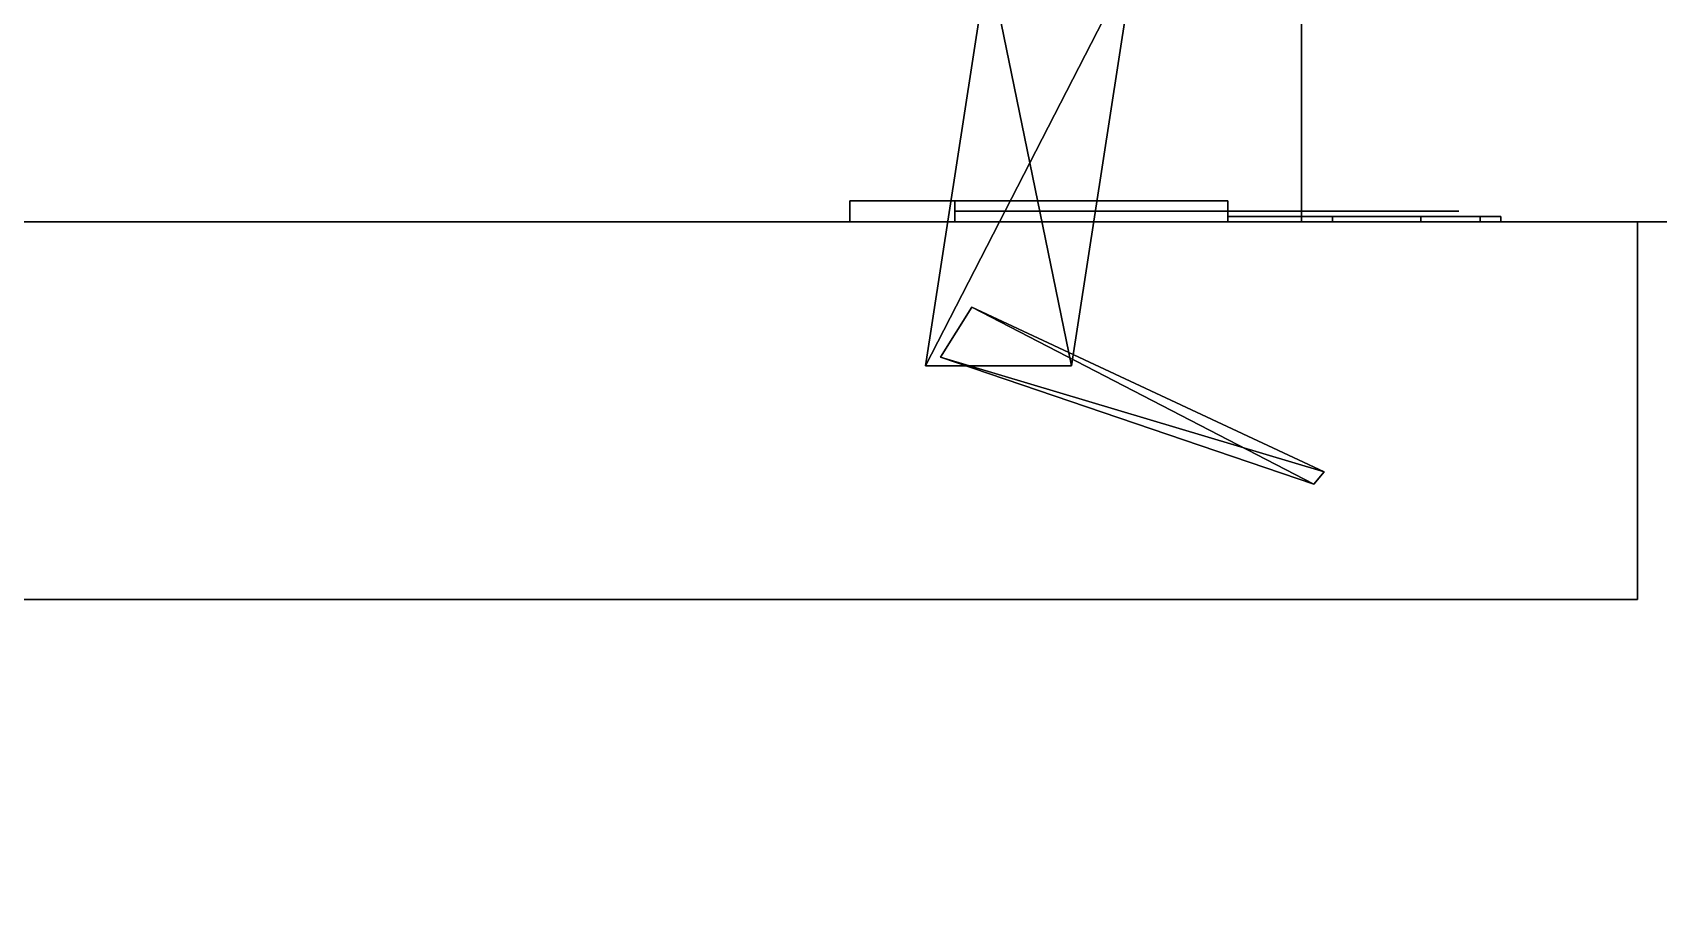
# Model space of a CAD drawing. Extents: x -150 to 1851, y -150 to 1950.
# Drawn here: x 1600.6 to 1678, y 939.7 to 981 of the extents above; entities that cross this region are included whole.
import ezdxf

# ---------------------------------------------------------------- set-up
doc = ezdxf.new("R2010")
doc.units = 0
for name, color, linetype in [('LAYER0', 7, 'CONTINUOUS'), ('LAYER44', 7, 'CONTINUOUS'), ('LAYER45', 7, 'CONTINUOUS'), ('LAYER47', 253, 'CONTINUOUS'), ('LAYER49', 28, 'CONTINUOUS'), ('LAYER50', 253, 'CONTINUOUS'), ('LAYER51', 28, 'CONTINUOUS'), ('LAYER52', 253, 'CONTINUOUS'), ('LAYER53', 28, 'CONTINUOUS'), ('LAYER54', 253, 'CONTINUOUS'), ('LAYER55', 28, 'CONTINUOUS'), ('LAYER56', 253, 'CONTINUOUS'), ('LAYER57', 28, 'CONTINUOUS'), ('LAYER58', 253, 'CONTINUOUS'), ('LAYER59', 253, 'CONTINUOUS')]:
    doc.layers.add(name, color=color, linetype=linetype)

msp = doc.modelspace()

# ---------------------------------------------------------------- linework, layer by layer
at = {"layer": 'LAYER0', "invisible_edges": 1}
for points in [[(1851, 1762, -5), (-150, -150, -5), (-150, 1762, -5), (1851, 1762, -5)], [(-150, -150, -5), (1851, 1762, -5), (1851, -150, -5), (-150, -150, -5)], [(1851, -150), (-150, 1762), (-150, -150), (1851, -150)], [(-150, 1762), (1851, -150), (1851, 1762), (-150, 1762)]]:
    msp.add_3dface(points, dxfattribs=at)
at = {"layer": 'LAYER44', "invisible_edges": 1}
for points in [[(1661, 1612, 151), (1377, 972, 151), (1377, 1612, 151), (1661, 1612, 151)], [(1377, 972, 151), (1661, 1612, 151), (1661, 972, 151), (1377, 972, 151)], [(1661, 972, 169), (1377, 1612, 169), (1377, 972, 169), (1661, 972, 169)], [(1377, 1612, 169), (1661, 972, 169), (1661, 1612, 169), (1377, 1612, 169)], [(1661, 1612, 151), (1661, 972, 169), (1661, 972, 151), (1661, 1612, 151)], [(1661, 972, 169), (1661, 1612, 151), (1661, 1612, 169), (1661, 972, 169)], [(1661, 972, 169), (1377, 972, 151), (1661, 972, 151), (1661, 972, 169)], [(1377, 972, 151), (1661, 972, 169), (1377, 972, 169), (1377, 972, 151)]]:
    msp.add_3dface(points, dxfattribs=at)
at = {"layer": 'LAYER45', "invisible_edges": 1}
for points in [[(1377, 1612, 2359), (1661, 972, 2359), (1661, 1612, 2359), (1377, 1612, 2359)], [(1661, 972, 2359), (1377, 1612, 2359), (1377, 972, 2359), (1661, 972, 2359)], [(1377, 972, 2341), (1661, 1612, 2341), (1661, 972, 2341), (1377, 972, 2341)], [(1661, 1612, 2341), (1377, 972, 2341), (1377, 1612, 2341), (1661, 1612, 2341)], [(1661, 1612, 2341), (1661, 972, 2359), (1661, 972, 2341), (1661, 1612, 2341)], [(1661, 972, 2359), (1661, 1612, 2341), (1661, 1612, 2359), (1661, 972, 2359)], [(1377, 972, 2341), (1661, 972, 2359), (1377, 972, 2359), (1377, 972, 2341)], [(1661, 972, 2359), (1377, 972, 2341), (1661, 972, 2341), (1661, 972, 2359)]]:
    msp.add_3dface(points, dxfattribs=at)
at = {"layer": 'LAYER47', "invisible_edges": 1}
for points in [[(1661, 1612, 150), (1661, 972, 2360), (1661, 1612, 2360), (1661, 1612, 150)], [(1661, 972, 2360), (1661, 1612, 150), (1661, 972, 150), (1661, 972, 2360)], [(1661, 1612, 150), (1679, 972, 150), (1661, 972, 150), (1661, 1612, 150)], [(1679, 972, 150), (1661, 1612, 150), (1679, 1612, 150), (1679, 972, 150)], [(1679, 1612, 2360), (1661, 972, 2360), (1679, 972, 2360), (1679, 1612, 2360)], [(1661, 972, 2360), (1679, 1612, 2360), (1661, 1612, 2360), (1661, 972, 2360)], [(1679, 972, 150), (1661, 972, 2360), (1661, 972, 150), (1679, 972, 150)], [(1661, 972, 2360), (1679, 972, 150), (1679, 972, 2360), (1661, 972, 2360)]]:
    msp.add_3dface(points, dxfattribs=at)
at = {"layer": 'LAYER49'}
for points in [[(1639.5, 973, 274), (1639.5, 972, 274), (1639.5, 973, 274)], [(1639.5, 973, 232), (1657.5, 973, 232), (1657.5, 973, 232), (1639.5, 973, 232)], [(1639.5, 973, 274), (1657.5, 973, 274), (1657.5, 973, 274), (1639.5, 973, 274)], [(1657.5, 973, 232), (1657.5, 972, 232), (1639.5, 972, 232), (1639.5, 973, 232)], [(1639.5, 972, 232), (1639.5, 972, 274), (1639.5, 973, 274), (1639.5, 973, 232)], [(1657.5, 973, 274), (1657.5, 972, 274), (1639.5, 972, 274), (1639.5, 973, 274)], [(1644.5, 973, 244), (1644.5, 972, 244), (1644.5, 972, 262), (1644.5, 973, 262)], [(1644.5, 973, 244), (1644.5, 972, 244), (1657.5, 972, 244), (1657.5, 973, 244)], [(1644.5, 973, 262), (1644.5, 972, 262), (1657.5, 972, 262), (1657.5, 973, 262)], [(1657.5, 973, 244), (1657.5, 972, 244), (1657.5, 972, 232), (1657.5, 973, 232)], [(1657.5, 973, 262), (1657.5, 972, 262), (1657.5, 972, 274), (1657.5, 973, 274)], [(1639.5, 972, 232), (1657.5, 972, 232), (1657.5, 972, 274), (1639.5, 972, 274)], [(1644.5, 972, 244), (1644.5, 972, 262), (1644.5, 972, 244)], [(1657.5, 972, 244), (1657.5, 972, 232), (1657.5, 972, 244)], [(1657.5, 972, 262), (1657.5, 972, 274), (1657.5, 972, 262)]]:
    msp.add_3dface(points, dxfattribs=at)
for points, invisible_edges in [([(1639.5, 973, 274), (1639.5, 973, 232), (1644.5, 973, 244), (1644.5, 973, 262)], 10), ([(1639.5, 973, 232), (1644.5, 973, 244), (1657.5, 973, 244), (1657.5, 973, 232)], 1), ([(1639.5, 973, 274), (1644.5, 973, 262), (1657.5, 973, 262), (1657.5, 973, 274)], 1), ([(1657.5, 972.5, 262), (1657.5, 972.5, 244), (1644.5, 972.5, 244), (1644.5, 972.5, 262)], 1), ([(1661.709, 972.5, 258.3167), (1661.5, 972.5, 247.5), (1657.5, 972.5, 244), (1657.5, 972.5, 262)], 5), ([(1668.5, 972.5, 258.5), (1668.5, 972.5, 247.5), (1661.5, 972.5, 247.5), (1661.709, 972.5, 258.3167)], 4), ([(1657.5, 972.25, 240), (1662.475, 972.25, 240.9896), (1661.5, 972.25, 247.5), (1657.5, 972.25, 244)], 2), ([(1662.475, 972.25, 265.0104), (1657.5, 972.25, 266), (1657.5, 972.25, 262), (1661.5, 972.25, 258.5)], 8), ([(1662.475, 972.25, 240.9896), (1666.692, 972.25, 243.8076), (1665, 972.25, 247.5), (1661.5, 972.25, 247.5)], 10), ([(1666.692, 972.25, 262.1924), (1662.475, 972.25, 265.0104), (1661.5, 972.25, 258.5), (1665, 972.25, 258.5)], 10), ([(1666.692, 972.25, 243.8076), (1669.51, 972.25, 248.0251), (1668.5, 972.25, 247.5), (1665, 972.25, 247.5)], 10), ([(1669.51, 972.25, 257.9749), (1666.692, 972.25, 262.1924), (1665, 972.25, 258.5), (1668.5, 972.25, 258.5)], 10), ([(1669.51, 972.25, 248.0251), (1670.5, 972.25, 253), (1668.5, 972.25, 253), (1668.5, 972.25, 247.5)], 10), ([(1670.5, 972.25, 253), (1669.51, 972.25, 257.9749), (1668.5, 972.25, 258.5), (1668.5, 972.25, 253)], 10)]:
    msp.add_3dface(points, dxfattribs=dict(at, invisible_edges=invisible_edges))
at = {"layer": 'LAYER50'}
for points in [[(1650.058, 965.1346, 246.2174), (1643.094, 965.1346, 246.2174), (1653.042, 984.5, 246.2174), (1650.058, 965.1346, 246.2174)], [(1653.042, 984.5, 246.2174), (1643.094, 965.1346, 246.2174), (1646.078, 984.5, 246.2174), (1653.042, 984.5, 246.2174)], [(1650.058, 965.1346, 259.7826), (1646.078, 984.5, 259.7826), (1643.094, 965.1346, 259.7826), (1650.058, 965.1346, 259.7826)], [(1643.094, 965.1346, 246.2174), (1643.094, 965.1346, 259.7826), (1646.078, 984.5, 246.2174), (1643.094, 965.1346, 246.2174)], [(1646.078, 984.5, 246.2174), (1643.094, 965.1346, 259.7826), (1646.078, 984.5, 259.7826), (1646.078, 984.5, 246.2174)], [(1653.042, 984.5, 259.7826), (1646.078, 984.5, 259.7826), (1650.058, 965.1346, 259.7826), (1653.042, 984.5, 259.7826)], [(1645.308, 967.9246, 247.3477), (1661.591, 959.5, 247.3477), (1643.818, 965.5444, 247.3477), (1645.308, 967.9246, 247.3477)], [(1645.308, 967.9246, 258.652), (1643.818, 965.5444, 258.652), (1662.082, 960.0774, 258.652), (1645.308, 967.9246, 258.652)], [(1662.082, 960.0774, 247.3477), (1661.591, 959.5, 247.3477), (1645.308, 967.9246, 247.3477), (1662.082, 960.0774, 247.3477)], [(1662.082, 960.0774, 258.652), (1643.818, 965.5444, 258.652), (1661.591, 959.5, 258.652), (1662.082, 960.0774, 258.652)], [(1661.591, 959.5, 247.3477), (1661.591, 959.5, 258.652), (1643.818, 965.5444, 247.3477), (1661.591, 959.5, 247.3477)], [(1643.818, 965.5444, 247.3477), (1661.591, 959.5, 258.652), (1643.818, 965.5444, 258.652), (1643.818, 965.5444, 247.3477)]]:
    msp.add_3dface(points, dxfattribs=at)
at = {"layer": 'LAYER51'}
for points in [[(1639.5, 973, 775), (1639.5, 972, 775), (1639.5, 973, 775)], [(1639.5, 973, 733), (1657.5, 973, 733), (1657.5, 973, 733), (1639.5, 973, 733)], [(1639.5, 973, 775), (1657.5, 973, 775), (1657.5, 973, 775), (1639.5, 973, 775)], [(1657.5, 973, 733), (1657.5, 972, 733), (1639.5, 972, 733), (1639.5, 973, 733)], [(1639.5, 972, 733), (1639.5, 972, 775), (1639.5, 973, 775), (1639.5, 973, 733)], [(1657.5, 973, 775), (1657.5, 972, 775), (1639.5, 972, 775), (1639.5, 973, 775)], [(1644.5, 973, 745), (1644.5, 972, 745), (1644.5, 972, 763), (1644.5, 973, 763)], [(1644.5, 973, 745), (1644.5, 972, 745), (1657.5, 972, 745), (1657.5, 973, 745)], [(1644.5, 973, 763), (1644.5, 972, 763), (1657.5, 972, 763), (1657.5, 973, 763)], [(1657.5, 973, 745), (1657.5, 972, 745), (1657.5, 972, 733), (1657.5, 973, 733)], [(1657.5, 973, 763), (1657.5, 972, 763), (1657.5, 972, 775), (1657.5, 973, 775)], [(1639.5, 972, 733), (1657.5, 972, 733), (1657.5, 972, 775), (1639.5, 972, 775)], [(1644.5, 972, 745), (1644.5, 972, 763), (1644.5, 972, 745)], [(1657.5, 972, 745), (1657.5, 972, 733), (1657.5, 972, 745)], [(1657.5, 972, 763), (1657.5, 972, 775), (1657.5, 972, 763)]]:
    msp.add_3dface(points, dxfattribs=at)
for points, invisible_edges in [([(1639.5, 973, 775), (1639.5, 973, 733), (1644.5, 973, 745), (1644.5, 973, 763)], 10), ([(1639.5, 973, 733), (1644.5, 973, 745), (1657.5, 973, 745), (1657.5, 973, 733)], 1), ([(1639.5, 973, 775), (1644.5, 973, 763), (1657.5, 973, 763), (1657.5, 973, 775)], 1), ([(1657.5, 972.5, 763), (1657.5, 972.5, 745), (1644.5, 972.5, 745), (1644.5, 972.5, 763)], 1), ([(1661.709, 972.5, 759.3167), (1661.5, 972.5, 748.5), (1657.5, 972.5, 745), (1657.5, 972.5, 763)], 5), ([(1668.5, 972.5, 759.5), (1668.5, 972.5, 748.5), (1661.5, 972.5, 748.5), (1661.709, 972.5, 759.3167)], 4), ([(1657.5, 972.25, 741), (1662.475, 972.25, 741.9896), (1661.5, 972.25, 748.5), (1657.5, 972.25, 745)], 2), ([(1662.475, 972.25, 766.0104), (1657.5, 972.25, 767), (1657.5, 972.25, 763), (1661.5, 972.25, 759.5)], 8), ([(1662.475, 972.25, 741.9896), (1666.692, 972.25, 744.8076), (1665, 972.25, 748.5), (1661.5, 972.25, 748.5)], 10), ([(1666.692, 972.25, 763.1924), (1662.475, 972.25, 766.0104), (1661.5, 972.25, 759.5), (1665, 972.25, 759.5)], 10), ([(1666.692, 972.25, 744.8076), (1669.51, 972.25, 749.0251), (1668.5, 972.25, 748.5), (1665, 972.25, 748.5)], 10), ([(1669.51, 972.25, 758.9749), (1666.692, 972.25, 763.1924), (1665, 972.25, 759.5), (1668.5, 972.25, 759.5)], 10), ([(1669.51, 972.25, 749.0251), (1670.5, 972.25, 754), (1668.5, 972.25, 754), (1668.5, 972.25, 748.5)], 10), ([(1670.5, 972.25, 754), (1669.51, 972.25, 758.9749), (1668.5, 972.25, 759.5), (1668.5, 972.25, 754)], 10)]:
    msp.add_3dface(points, dxfattribs=dict(at, invisible_edges=invisible_edges))
at = {"layer": 'LAYER52'}
for points in [[(1650.058, 965.1346, 747.2174), (1643.094, 965.1346, 747.2174), (1653.042, 984.5, 747.2174), (1650.058, 965.1346, 747.2174)], [(1653.042, 984.5, 747.2174), (1643.094, 965.1346, 747.2174), (1646.078, 984.5, 747.2174), (1653.042, 984.5, 747.2174)], [(1650.058, 965.1346, 760.7826), (1646.078, 984.5, 760.7826), (1643.094, 965.1346, 760.7826), (1650.058, 965.1346, 760.7826)], [(1643.094, 965.1346, 747.2174), (1643.094, 965.1346, 760.7826), (1646.078, 984.5, 747.2174), (1643.094, 965.1346, 747.2174)], [(1646.078, 984.5, 747.2174), (1643.094, 965.1346, 760.7826), (1646.078, 984.5, 760.7826), (1646.078, 984.5, 747.2174)], [(1653.042, 984.5, 760.7826), (1646.078, 984.5, 760.7826), (1650.058, 965.1346, 760.7826), (1653.042, 984.5, 760.7826)], [(1645.308, 967.9246, 748.3477), (1661.591, 959.5, 748.3477), (1643.818, 965.5444, 748.3477), (1645.308, 967.9246, 748.3477)], [(1645.308, 967.9246, 759.652), (1643.818, 965.5444, 759.652), (1662.082, 960.0774, 759.652), (1645.308, 967.9246, 759.652)], [(1662.082, 960.0774, 748.3477), (1661.591, 959.5, 748.3477), (1645.308, 967.9246, 748.3477), (1662.082, 960.0774, 748.3477)], [(1662.082, 960.0774, 759.652), (1643.818, 965.5444, 759.652), (1661.591, 959.5, 759.652), (1662.082, 960.0774, 759.652)], [(1661.591, 959.5, 748.3477), (1661.591, 959.5, 759.652), (1643.818, 965.5444, 748.3477), (1661.591, 959.5, 748.3477)], [(1643.818, 965.5444, 748.3477), (1661.591, 959.5, 759.652), (1643.818, 965.5444, 759.652), (1643.818, 965.5444, 748.3477)]]:
    msp.add_3dface(points, dxfattribs=at)
at = {"layer": 'LAYER53'}
for points in [[(1639.5, 973, 1276), (1639.5, 972, 1276), (1639.5, 973, 1276)], [(1639.5, 973, 1234), (1657.5, 973, 1234), (1657.5, 973, 1234), (1639.5, 973, 1234)], [(1639.5, 973, 1276), (1657.5, 973, 1276), (1657.5, 973, 1276), (1639.5, 973, 1276)], [(1657.5, 973, 1234), (1657.5, 972, 1234), (1639.5, 972, 1234), (1639.5, 973, 1234)], [(1639.5, 972, 1234), (1639.5, 972, 1276), (1639.5, 973, 1276), (1639.5, 973, 1234)], [(1657.5, 973, 1276), (1657.5, 972, 1276), (1639.5, 972, 1276), (1639.5, 973, 1276)], [(1644.5, 973, 1246), (1644.5, 972, 1246), (1644.5, 972, 1264), (1644.5, 973, 1264)], [(1644.5, 973, 1246), (1644.5, 972, 1246), (1657.5, 972, 1246), (1657.5, 973, 1246)], [(1644.5, 973, 1264), (1644.5, 972, 1264), (1657.5, 972, 1264), (1657.5, 973, 1264)], [(1657.5, 973, 1246), (1657.5, 972, 1246), (1657.5, 972, 1234), (1657.5, 973, 1234)], [(1657.5, 973, 1264), (1657.5, 972, 1264), (1657.5, 972, 1276), (1657.5, 973, 1276)], [(1639.5, 972, 1234), (1657.5, 972, 1234), (1657.5, 972, 1276), (1639.5, 972, 1276)], [(1644.5, 972, 1246), (1644.5, 972, 1264), (1644.5, 972, 1246)], [(1657.5, 972, 1246), (1657.5, 972, 1234), (1657.5, 972, 1246)], [(1657.5, 972, 1264), (1657.5, 972, 1276), (1657.5, 972, 1264)]]:
    msp.add_3dface(points, dxfattribs=at)
for points, invisible_edges in [([(1639.5, 973, 1276), (1639.5, 973, 1234), (1644.5, 973, 1246), (1644.5, 973, 1264)], 10), ([(1639.5, 973, 1234), (1644.5, 973, 1246), (1657.5, 973, 1246), (1657.5, 973, 1234)], 1), ([(1639.5, 973, 1276), (1644.5, 973, 1264), (1657.5, 973, 1264), (1657.5, 973, 1276)], 1), ([(1657.5, 972.5, 1264), (1657.5, 972.5, 1246), (1644.5, 972.5, 1246), (1644.5, 972.5, 1264)], 1), ([(1661.709, 972.5, 1260.317), (1661.5, 972.5, 1249.5), (1657.5, 972.5, 1246), (1657.5, 972.5, 1264)], 5), ([(1668.5, 972.5, 1260.5), (1668.5, 972.5, 1249.5), (1661.5, 972.5, 1249.5), (1661.709, 972.5, 1260.317)], 4), ([(1657.5, 972.25, 1242), (1662.475, 972.25, 1242.99), (1661.5, 972.25, 1249.5), (1657.5, 972.25, 1246)], 2), ([(1662.475, 972.25, 1267.01), (1657.5, 972.25, 1268), (1657.5, 972.25, 1264), (1661.5, 972.25, 1260.5)], 8), ([(1662.475, 972.25, 1242.99), (1666.692, 972.25, 1245.808), (1665, 972.25, 1249.5), (1661.5, 972.25, 1249.5)], 10), ([(1666.692, 972.25, 1264.192), (1662.475, 972.25, 1267.01), (1661.5, 972.25, 1260.5), (1665, 972.25, 1260.5)], 10), ([(1666.692, 972.25, 1245.808), (1669.51, 972.25, 1250.025), (1668.5, 972.25, 1249.5), (1665, 972.25, 1249.5)], 10), ([(1669.51, 972.25, 1259.975), (1666.692, 972.25, 1264.192), (1665, 972.25, 1260.5), (1668.5, 972.25, 1260.5)], 10), ([(1669.51, 972.25, 1250.025), (1670.5, 972.25, 1255), (1668.5, 972.25, 1255), (1668.5, 972.25, 1249.5)], 10), ([(1670.5, 972.25, 1255), (1669.51, 972.25, 1259.975), (1668.5, 972.25, 1260.5), (1668.5, 972.25, 1255)], 10)]:
    msp.add_3dface(points, dxfattribs=dict(at, invisible_edges=invisible_edges))
at = {"layer": 'LAYER54'}
for points in [[(1650.058, 965.1346, 1248.217), (1643.094, 965.1346, 1248.217), (1653.042, 984.5, 1248.217), (1650.058, 965.1346, 1248.217)], [(1653.042, 984.5, 1248.217), (1643.094, 965.1346, 1248.217), (1646.078, 984.5, 1248.217), (1653.042, 984.5, 1248.217)], [(1650.058, 965.1346, 1261.783), (1646.078, 984.5, 1261.783), (1643.094, 965.1346, 1261.783), (1650.058, 965.1346, 1261.783)], [(1643.094, 965.1346, 1248.217), (1643.094, 965.1346, 1261.783), (1646.078, 984.5, 1248.217), (1643.094, 965.1346, 1248.217)], [(1646.078, 984.5, 1248.217), (1643.094, 965.1346, 1261.783), (1646.078, 984.5, 1261.783), (1646.078, 984.5, 1248.217)], [(1653.042, 984.5, 1261.783), (1646.078, 984.5, 1261.783), (1650.058, 965.1346, 1261.783), (1653.042, 984.5, 1261.783)], [(1645.308, 967.9246, 1249.348), (1661.591, 959.5, 1249.348), (1643.818, 965.5444, 1249.348), (1645.308, 967.9246, 1249.348)], [(1645.308, 967.9246, 1260.652), (1643.818, 965.5444, 1260.652), (1662.082, 960.0774, 1260.652), (1645.308, 967.9246, 1260.652)], [(1662.082, 960.0774, 1249.348), (1661.591, 959.5, 1249.348), (1645.308, 967.9246, 1249.348), (1662.082, 960.0774, 1249.348)], [(1662.082, 960.0774, 1260.652), (1643.818, 965.5444, 1260.652), (1661.591, 959.5, 1260.652), (1662.082, 960.0774, 1260.652)], [(1661.591, 959.5, 1249.348), (1661.591, 959.5, 1260.652), (1643.818, 965.5444, 1249.348), (1661.591, 959.5, 1249.348)], [(1643.818, 965.5444, 1249.348), (1661.591, 959.5, 1260.652), (1643.818, 965.5444, 1260.652), (1643.818, 965.5444, 1249.348)]]:
    msp.add_3dface(points, dxfattribs=at)
at = {"layer": 'LAYER55'}
for points in [[(1639.5, 973, 1777), (1639.5, 972, 1777), (1639.5, 973, 1777)], [(1639.5, 973, 1735), (1657.5, 973, 1735), (1657.5, 973, 1735), (1639.5, 973, 1735)], [(1639.5, 973, 1777), (1657.5, 973, 1777), (1657.5, 973, 1777), (1639.5, 973, 1777)], [(1657.5, 973, 1735), (1657.5, 972, 1735), (1639.5, 972, 1735), (1639.5, 973, 1735)], [(1639.5, 972, 1735), (1639.5, 972, 1777), (1639.5, 973, 1777), (1639.5, 973, 1735)], [(1657.5, 973, 1777), (1657.5, 972, 1777), (1639.5, 972, 1777), (1639.5, 973, 1777)], [(1644.5, 973, 1747), (1644.5, 972, 1747), (1644.5, 972, 1765), (1644.5, 973, 1765)], [(1644.5, 973, 1747), (1644.5, 972, 1747), (1657.5, 972, 1747), (1657.5, 973, 1747)], [(1644.5, 973, 1765), (1644.5, 972, 1765), (1657.5, 972, 1765), (1657.5, 973, 1765)], [(1657.5, 973, 1747), (1657.5, 972, 1747), (1657.5, 972, 1735), (1657.5, 973, 1735)], [(1657.5, 973, 1765), (1657.5, 972, 1765), (1657.5, 972, 1777), (1657.5, 973, 1777)], [(1639.5, 972, 1735), (1657.5, 972, 1735), (1657.5, 972, 1777), (1639.5, 972, 1777)], [(1644.5, 972, 1747), (1644.5, 972, 1765), (1644.5, 972, 1747)], [(1657.5, 972, 1747), (1657.5, 972, 1735), (1657.5, 972, 1747)], [(1657.5, 972, 1765), (1657.5, 972, 1777), (1657.5, 972, 1765)]]:
    msp.add_3dface(points, dxfattribs=at)
for points, invisible_edges in [([(1639.5, 973, 1777), (1639.5, 973, 1735), (1644.5, 973, 1747), (1644.5, 973, 1765)], 10), ([(1639.5, 973, 1735), (1644.5, 973, 1747), (1657.5, 973, 1747), (1657.5, 973, 1735)], 1), ([(1639.5, 973, 1777), (1644.5, 973, 1765), (1657.5, 973, 1765), (1657.5, 973, 1777)], 1), ([(1657.5, 972.5, 1765), (1657.5, 972.5, 1747), (1644.5, 972.5, 1747), (1644.5, 972.5, 1765)], 1), ([(1661.709, 972.5, 1761.317), (1661.5, 972.5, 1750.5), (1657.5, 972.5, 1747), (1657.5, 972.5, 1765)], 5), ([(1668.5, 972.5, 1761.5), (1668.5, 972.5, 1750.5), (1661.5, 972.5, 1750.5), (1661.709, 972.5, 1761.317)], 4), ([(1657.5, 972.25, 1743), (1662.475, 972.25, 1743.99), (1661.5, 972.25, 1750.5), (1657.5, 972.25, 1747)], 2), ([(1662.475, 972.25, 1768.01), (1657.5, 972.25, 1769), (1657.5, 972.25, 1765), (1661.5, 972.25, 1761.5)], 8), ([(1662.475, 972.25, 1743.99), (1666.692, 972.25, 1746.808), (1665, 972.25, 1750.5), (1661.5, 972.25, 1750.5)], 10), ([(1666.692, 972.25, 1765.192), (1662.475, 972.25, 1768.01), (1661.5, 972.25, 1761.5), (1665, 972.25, 1761.5)], 10), ([(1666.692, 972.25, 1746.808), (1669.51, 972.25, 1751.025), (1668.5, 972.25, 1750.5), (1665, 972.25, 1750.5)], 10), ([(1669.51, 972.25, 1760.975), (1666.692, 972.25, 1765.192), (1665, 972.25, 1761.5), (1668.5, 972.25, 1761.5)], 10), ([(1669.51, 972.25, 1751.025), (1670.5, 972.25, 1756), (1668.5, 972.25, 1756), (1668.5, 972.25, 1750.5)], 10), ([(1670.5, 972.25, 1756), (1669.51, 972.25, 1760.975), (1668.5, 972.25, 1761.5), (1668.5, 972.25, 1756)], 10)]:
    msp.add_3dface(points, dxfattribs=dict(at, invisible_edges=invisible_edges))
at = {"layer": 'LAYER56'}
for points in [[(1650.058, 965.1346, 1749.217), (1643.094, 965.1346, 1749.217), (1653.042, 984.5, 1749.217), (1650.058, 965.1346, 1749.217)], [(1653.042, 984.5, 1749.217), (1643.094, 965.1346, 1749.217), (1646.078, 984.5, 1749.217), (1653.042, 984.5, 1749.217)], [(1650.058, 965.1346, 1762.783), (1646.078, 984.5, 1762.783), (1643.094, 965.1346, 1762.783), (1650.058, 965.1346, 1762.783)], [(1643.094, 965.1346, 1749.217), (1643.094, 965.1346, 1762.783), (1646.078, 984.5, 1749.217), (1643.094, 965.1346, 1749.217)], [(1646.078, 984.5, 1749.217), (1643.094, 965.1346, 1762.783), (1646.078, 984.5, 1762.783), (1646.078, 984.5, 1749.217)], [(1653.042, 984.5, 1762.783), (1646.078, 984.5, 1762.783), (1650.058, 965.1346, 1762.783), (1653.042, 984.5, 1762.783)], [(1645.308, 967.9246, 1750.348), (1661.591, 959.5, 1750.348), (1643.818, 965.5444, 1750.348), (1645.308, 967.9246, 1750.348)], [(1645.308, 967.9246, 1761.652), (1643.818, 965.5444, 1761.652), (1662.082, 960.0774, 1761.652), (1645.308, 967.9246, 1761.652)], [(1662.082, 960.0774, 1750.348), (1661.591, 959.5, 1750.348), (1645.308, 967.9246, 1750.348), (1662.082, 960.0774, 1750.348)], [(1662.082, 960.0774, 1761.652), (1643.818, 965.5444, 1761.652), (1661.591, 959.5, 1761.652), (1662.082, 960.0774, 1761.652)], [(1661.591, 959.5, 1750.348), (1661.591, 959.5, 1761.652), (1643.818, 965.5444, 1750.348), (1661.591, 959.5, 1750.348)], [(1643.818, 965.5444, 1750.348), (1661.591, 959.5, 1761.652), (1643.818, 965.5444, 1761.652), (1643.818, 965.5444, 1750.348)]]:
    msp.add_3dface(points, dxfattribs=at)
at = {"layer": 'LAYER57'}
for points in [[(1639.5, 973, 2278), (1639.5, 972, 2278), (1639.5, 973, 2278)], [(1639.5, 973, 2236), (1657.5, 973, 2236), (1657.5, 973, 2236), (1639.5, 973, 2236)], [(1639.5, 973, 2278), (1657.5, 973, 2278), (1657.5, 973, 2278), (1639.5, 973, 2278)], [(1657.5, 973, 2236), (1657.5, 972, 2236), (1639.5, 972, 2236), (1639.5, 973, 2236)], [(1639.5, 972, 2236), (1639.5, 972, 2278), (1639.5, 973, 2278), (1639.5, 973, 2236)], [(1657.5, 973, 2278), (1657.5, 972, 2278), (1639.5, 972, 2278), (1639.5, 973, 2278)], [(1644.5, 973, 2248), (1644.5, 972, 2248), (1644.5, 972, 2266), (1644.5, 973, 2266)], [(1644.5, 973, 2248), (1644.5, 972, 2248), (1657.5, 972, 2248), (1657.5, 973, 2248)], [(1644.5, 973, 2266), (1644.5, 972, 2266), (1657.5, 972, 2266), (1657.5, 973, 2266)], [(1657.5, 973, 2248), (1657.5, 972, 2248), (1657.5, 972, 2236), (1657.5, 973, 2236)], [(1657.5, 973, 2266), (1657.5, 972, 2266), (1657.5, 972, 2278), (1657.5, 973, 2278)], [(1639.5, 972, 2236), (1657.5, 972, 2236), (1657.5, 972, 2278), (1639.5, 972, 2278)], [(1644.5, 972, 2248), (1644.5, 972, 2266), (1644.5, 972, 2248)], [(1657.5, 972, 2248), (1657.5, 972, 2236), (1657.5, 972, 2248)], [(1657.5, 972, 2266), (1657.5, 972, 2278), (1657.5, 972, 2266)]]:
    msp.add_3dface(points, dxfattribs=at)
for points, invisible_edges in [([(1639.5, 973, 2278), (1639.5, 973, 2236), (1644.5, 973, 2248), (1644.5, 973, 2266)], 10), ([(1639.5, 973, 2236), (1644.5, 973, 2248), (1657.5, 973, 2248), (1657.5, 973, 2236)], 1), ([(1639.5, 973, 2278), (1644.5, 973, 2266), (1657.5, 973, 2266), (1657.5, 973, 2278)], 1), ([(1657.5, 972.5, 2266), (1657.5, 972.5, 2248), (1644.5, 972.5, 2248), (1644.5, 972.5, 2266)], 1), ([(1661.709, 972.5, 2262.317), (1661.5, 972.5, 2251.5), (1657.5, 972.5, 2248), (1657.5, 972.5, 2266)], 5), ([(1668.5, 972.5, 2262.5), (1668.5, 972.5, 2251.5), (1661.5, 972.5, 2251.5), (1661.709, 972.5, 2262.317)], 4), ([(1657.5, 972.25, 2244), (1662.475, 972.25, 2244.99), (1661.5, 972.25, 2251.5), (1657.5, 972.25, 2248)], 2), ([(1662.475, 972.25, 2269.01), (1657.5, 972.25, 2270), (1657.5, 972.25, 2266), (1661.5, 972.25, 2262.5)], 8), ([(1662.475, 972.25, 2244.99), (1666.692, 972.25, 2247.808), (1665, 972.25, 2251.5), (1661.5, 972.25, 2251.5)], 10), ([(1666.692, 972.25, 2266.192), (1662.475, 972.25, 2269.01), (1661.5, 972.25, 2262.5), (1665, 972.25, 2262.5)], 10), ([(1666.692, 972.25, 2247.808), (1669.51, 972.25, 2252.025), (1668.5, 972.25, 2251.5), (1665, 972.25, 2251.5)], 10), ([(1669.51, 972.25, 2261.975), (1666.692, 972.25, 2266.192), (1665, 972.25, 2262.5), (1668.5, 972.25, 2262.5)], 10), ([(1669.51, 972.25, 2252.025), (1670.5, 972.25, 2257), (1668.5, 972.25, 2257), (1668.5, 972.25, 2251.5)], 10), ([(1670.5, 972.25, 2257), (1669.51, 972.25, 2261.975), (1668.5, 972.25, 2262.5), (1668.5, 972.25, 2257)], 10)]:
    msp.add_3dface(points, dxfattribs=dict(at, invisible_edges=invisible_edges))
at = {"layer": 'LAYER58'}
for points in [[(1650.058, 965.1346, 2250.217), (1643.094, 965.1346, 2250.217), (1653.042, 984.5, 2250.217), (1650.058, 965.1346, 2250.217)], [(1653.042, 984.5, 2250.217), (1643.094, 965.1346, 2250.217), (1646.078, 984.5, 2250.217), (1653.042, 984.5, 2250.217)], [(1650.058, 965.1346, 2263.783), (1646.078, 984.5, 2263.783), (1643.094, 965.1346, 2263.783), (1650.058, 965.1346, 2263.783)], [(1643.094, 965.1346, 2250.217), (1643.094, 965.1346, 2263.783), (1646.078, 984.5, 2250.217), (1643.094, 965.1346, 2250.217)], [(1646.078, 984.5, 2250.217), (1643.094, 965.1346, 2263.783), (1646.078, 984.5, 2263.783), (1646.078, 984.5, 2250.217)], [(1653.042, 984.5, 2263.783), (1646.078, 984.5, 2263.783), (1650.058, 965.1346, 2263.783), (1653.042, 984.5, 2263.783)], [(1645.308, 967.9246, 2251.348), (1661.591, 959.5, 2251.348), (1643.818, 965.5444, 2251.348), (1645.308, 967.9246, 2251.348)], [(1645.308, 967.9246, 2262.652), (1643.818, 965.5444, 2262.652), (1662.082, 960.0774, 2262.652), (1645.308, 967.9246, 2262.652)], [(1662.082, 960.0774, 2251.348), (1661.591, 959.5, 2251.348), (1645.308, 967.9246, 2251.348), (1662.082, 960.0774, 2251.348)], [(1662.082, 960.0774, 2262.652), (1643.818, 965.5444, 2262.652), (1661.591, 959.5, 2262.652), (1662.082, 960.0774, 2262.652)], [(1661.591, 959.5, 2251.348), (1661.591, 959.5, 2262.652), (1643.818, 965.5444, 2251.348), (1661.591, 959.5, 2251.348)], [(1643.818, 965.5444, 2251.348), (1661.591, 959.5, 2262.652), (1643.818, 965.5444, 2262.652), (1643.818, 965.5444, 2251.348)]]:
    msp.add_3dface(points, dxfattribs=at)
at = {"layer": 'LAYER59', "invisible_edges": 1}
for points in [[(1361, 972, 2357), (1677, 972, 153), (1361, 972, 153), (1361, 972, 2357)], [(1677, 972, 153), (1361, 972, 2357), (1677, 972, 2357), (1677, 972, 153)], [(1361, 954, 153), (1677, 972, 153), (1677, 954, 153), (1361, 954, 153)], [(1677, 972, 153), (1361, 954, 153), (1361, 972, 153), (1677, 972, 153)], [(1361, 972, 2357), (1677, 954, 2357), (1677, 972, 2357), (1361, 972, 2357)], [(1677, 954, 2357), (1361, 972, 2357), (1361, 954, 2357), (1677, 954, 2357)], [(1677, 954, 2357), (1677, 972, 153), (1677, 972, 2357), (1677, 954, 2357)], [(1677, 972, 153), (1677, 954, 2357), (1677, 954, 153), (1677, 972, 153)], [(1677, 954, 2357), (1361, 954, 153), (1677, 954, 153), (1677, 954, 2357)], [(1361, 954, 153), (1677, 954, 2357), (1361, 954, 2357), (1361, 954, 153)]]:
    msp.add_3dface(points, dxfattribs=at)

# ---------------------------------------------------------------- meshes
at = {"layer": 'LAYER49'}
mesh = msp.add_polymesh((2, 9), dxfattribs=at)
for k, corner in enumerate([(1657.5, 972.25, 240), (1662.475, 972.25, 240.9896), (1666.692, 972.25, 243.8076), (1669.51, 972.25, 248.0251), (1670.5, 972.25, 253), (1669.51, 972.25, 257.9749), (1666.692, 972.25, 262.1924), (1662.475, 972.25, 265.0104), (1657.5, 972.25, 266), (1657.5, 972, 240), (1662.475, 972, 240.9896), (1666.692, 972, 243.8076), (1669.51, 972, 248.0251), (1670.5, 972, 253), (1669.51, 972, 257.9749), (1666.692, 972, 262.1924), (1662.475, 972, 265.0104), (1657.5, 972, 266)]):
    mesh.set_mesh_vertex(divmod(k, 9), corner)
at = {"layer": 'LAYER51'}
mesh = msp.add_polymesh((2, 9), dxfattribs=at)
for k, corner in enumerate([(1657.5, 972.25, 741), (1662.475, 972.25, 741.9896), (1666.692, 972.25, 744.8076), (1669.51, 972.25, 749.0251), (1670.5, 972.25, 754), (1669.51, 972.25, 758.9749), (1666.692, 972.25, 763.1924), (1662.475, 972.25, 766.0104), (1657.5, 972.25, 767), (1657.5, 972, 741), (1662.475, 972, 741.9896), (1666.692, 972, 744.8076), (1669.51, 972, 749.0251), (1670.5, 972, 754), (1669.51, 972, 758.9749), (1666.692, 972, 763.1924), (1662.475, 972, 766.0104), (1657.5, 972, 767)]):
    mesh.set_mesh_vertex(divmod(k, 9), corner)
at = {"layer": 'LAYER53'}
mesh = msp.add_polymesh((2, 9), dxfattribs=at)
for k, corner in enumerate([(1657.5, 972.25, 1242), (1662.475, 972.25, 1242.99), (1666.692, 972.25, 1245.808), (1669.51, 972.25, 1250.025), (1670.5, 972.25, 1255), (1669.51, 972.25, 1259.975), (1666.692, 972.25, 1264.192), (1662.475, 972.25, 1267.01), (1657.5, 972.25, 1268), (1657.5, 972, 1242), (1662.475, 972, 1242.99), (1666.692, 972, 1245.808), (1669.51, 972, 1250.025), (1670.5, 972, 1255), (1669.51, 972, 1259.975), (1666.692, 972, 1264.192), (1662.475, 972, 1267.01), (1657.5, 972, 1268)]):
    mesh.set_mesh_vertex(divmod(k, 9), corner)
at = {"layer": 'LAYER55'}
mesh = msp.add_polymesh((2, 9), dxfattribs=at)
for k, corner in enumerate([(1657.5, 972.25, 1743), (1662.475, 972.25, 1743.99), (1666.692, 972.25, 1746.808), (1669.51, 972.25, 1751.025), (1670.5, 972.25, 1756), (1669.51, 972.25, 1760.975), (1666.692, 972.25, 1765.192), (1662.475, 972.25, 1768.01), (1657.5, 972.25, 1769), (1657.5, 972, 1743), (1662.475, 972, 1743.99), (1666.692, 972, 1746.808), (1669.51, 972, 1751.025), (1670.5, 972, 1756), (1669.51, 972, 1760.975), (1666.692, 972, 1765.192), (1662.475, 972, 1768.01), (1657.5, 972, 1769)]):
    mesh.set_mesh_vertex(divmod(k, 9), corner)
at = {"layer": 'LAYER57'}
mesh = msp.add_polymesh((2, 9), dxfattribs=at)
for k, corner in enumerate([(1657.5, 972.25, 2244), (1662.475, 972.25, 2244.99), (1666.692, 972.25, 2247.808), (1669.51, 972.25, 2252.025), (1670.5, 972.25, 2257), (1669.51, 972.25, 2261.975), (1666.692, 972.25, 2266.192), (1662.475, 972.25, 2269.01), (1657.5, 972.25, 2270), (1657.5, 972, 2244), (1662.475, 972, 2244.99), (1666.692, 972, 2247.808), (1669.51, 972, 2252.025), (1670.5, 972, 2257), (1669.51, 972, 2261.975), (1666.692, 972, 2266.192), (1662.475, 972, 2269.01), (1657.5, 972, 2270)]):
    mesh.set_mesh_vertex(divmod(k, 9), corner)

doc.saveas('drawing.dxf')
